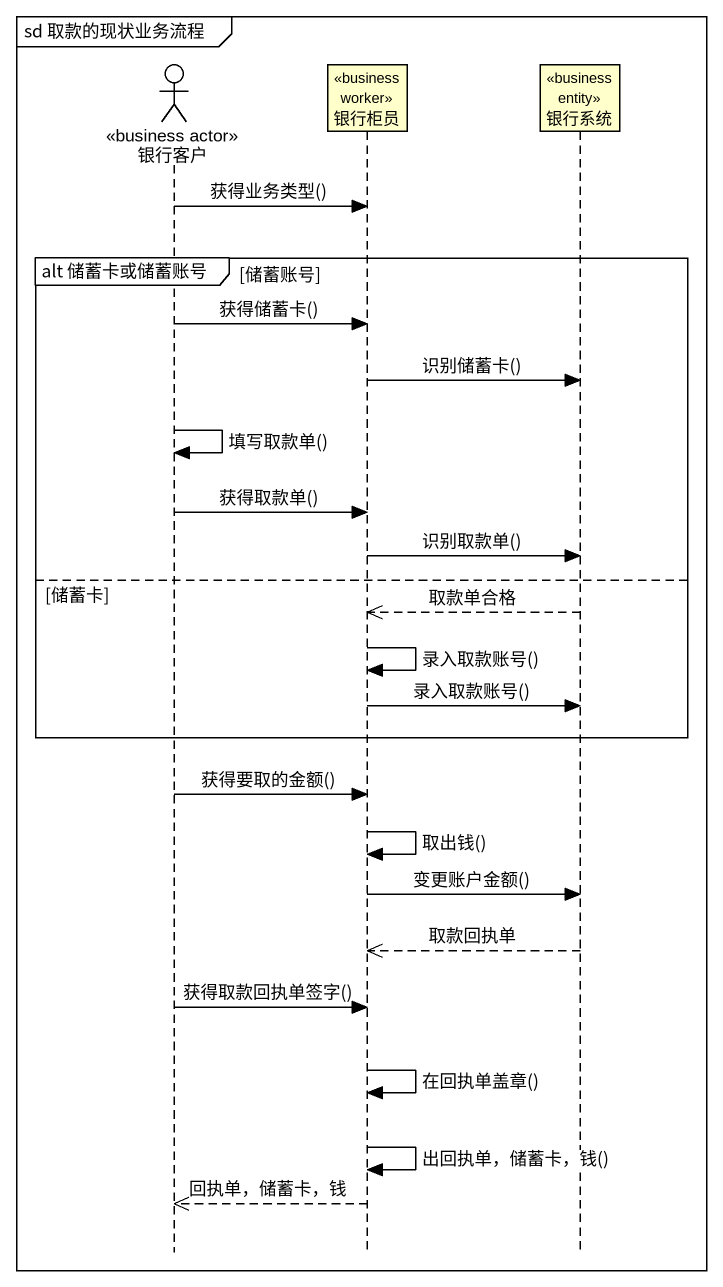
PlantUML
@startuml
mainframe sd 取款的现状业务流程
hide footbox
actor 银行客户 <<business actor>>
participant 银行柜员 <<business worker>>
participant 银行系统 <<business entity>>

银行客户 -> 银行柜员 : 获得业务类型()
group alt 储蓄卡或储蓄账号 [储蓄账号]
  银行客户 -> 银行柜员 : 获得储蓄卡()
  银行柜员 -> 银行系统 : 识别储蓄卡()
  银行客户 -> 银行客户 : 填写取款单()
  银行客户 -> 银行柜员 : 获得取款单()
  银行柜员 -> 银行系统 : 识别取款单()
else 储蓄卡
  银行系统 -->> 银行柜员 : 取款单合格
  银行柜员 -> 银行柜员 : 录入取款账号()
  银行柜员 -> 银行系统 : 录入取款账号()
end
银行客户 -> 银行柜员 : 获得要取的金额()
银行柜员 -> 银行柜员 : 取出钱()
银行柜员 -> 银行系统 : 变更账户金额()
银行系统 -->> 银行柜员 : 取款回执单
银行客户 -> 银行柜员 : 获得取款回执单签字()
银行柜员 -> 银行柜员 : 在回执单盖章()
银行柜员 -> 银行柜员 : 出回执单，储蓄卡，钱()
银行柜员 -->> 银行客户 : 回执单，储蓄卡，钱
@enduml
